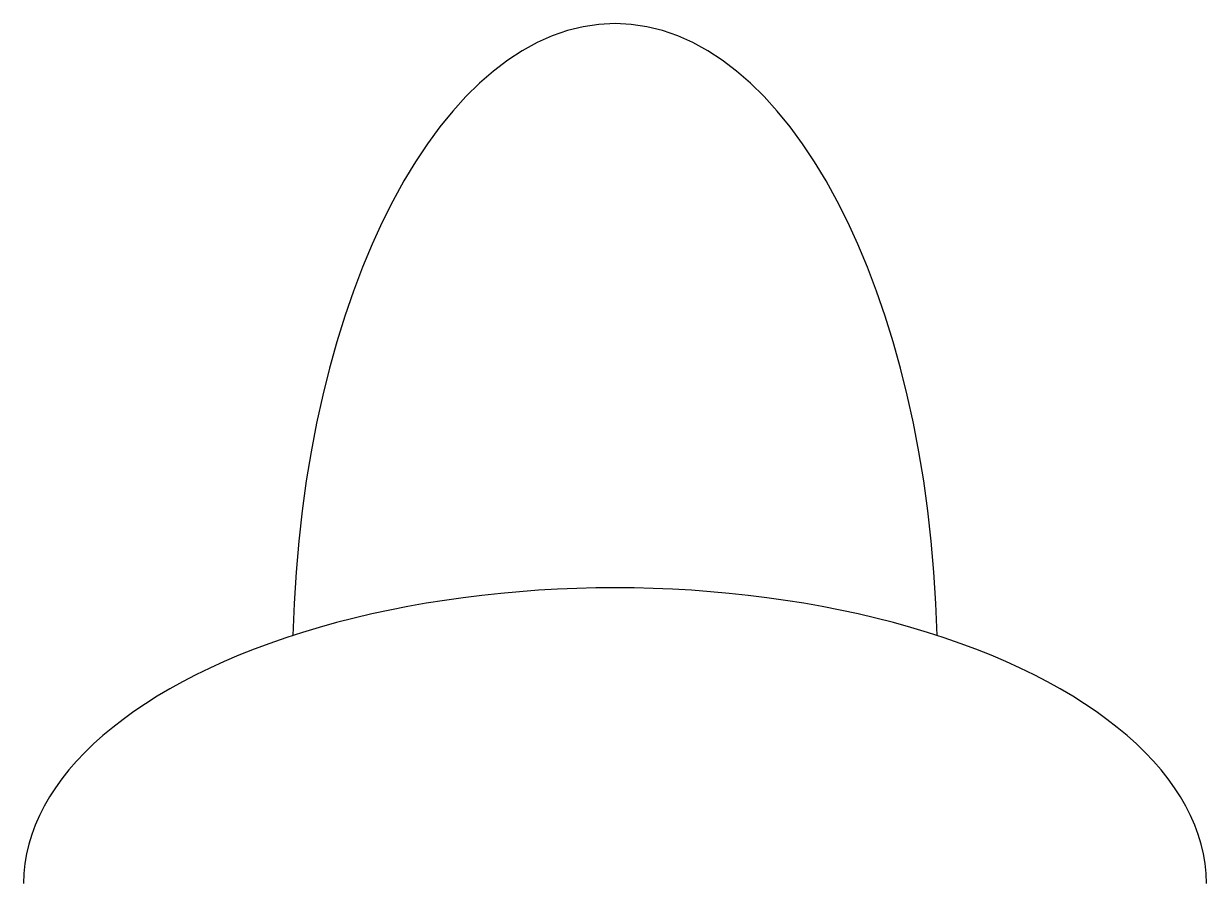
# Model space of a CAD drawing. Header units: millimetres. Extents: x 4 to 26, y 6 to 22.
import ezdxf

# ---------------------------------------------------------------- set-up
doc = ezdxf.new("R2010")
doc.units = ezdxf.units.MM
doc.layers.get('0').update_dxf_attribs({"lineweight": 25})

msp = doc.modelspace()

# ---------------------------------------------------------------- linework, layer by layer
for centre, major_axis, start_param, end_param in [((15, 10), (0, 12), 4.763412, 7.802958), ((15, 6), (11, 0), 0, 3.141593)]:
    msp.add_ellipse(centre, major_axis=major_axis, ratio=0.5, start_param=start_param, end_param=end_param)

doc.saveas('drawing.dxf')
